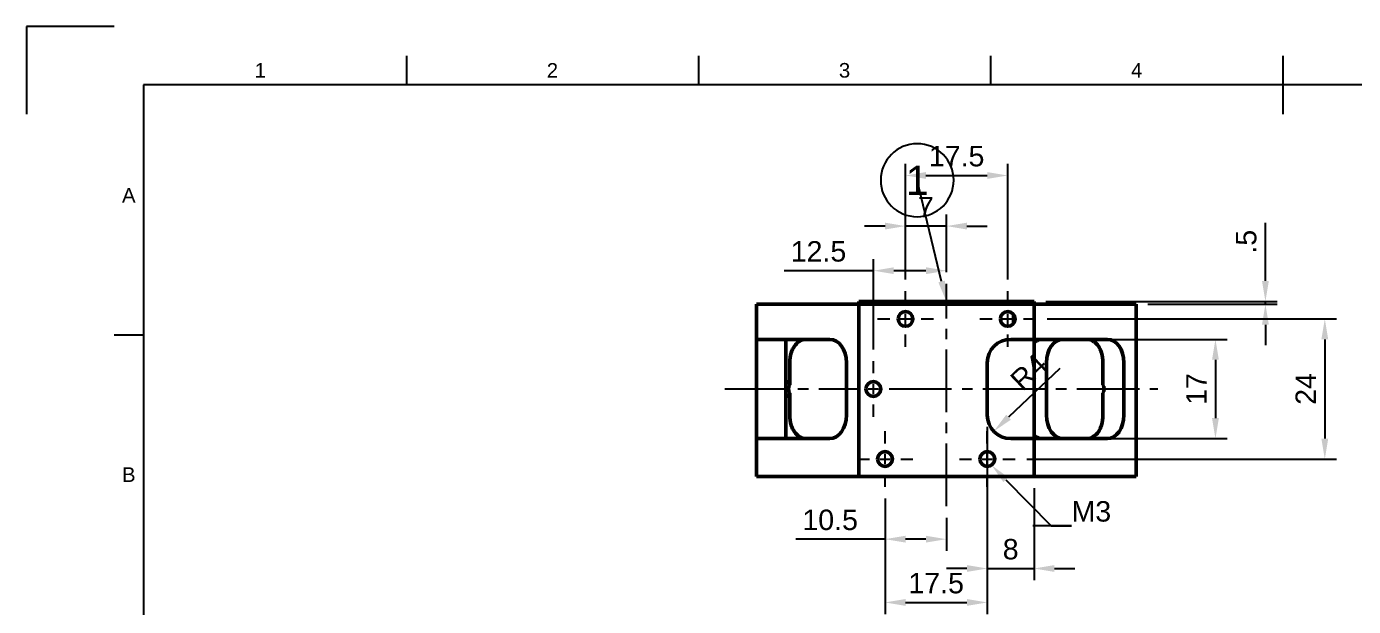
# Model space of a CAD drawing. Header units: millimetres. Extents: x 0 to 420, y 0 to 297.
# Drawn here: x 0 to 227.1, y 197.7 to 297 of the extents above; entities that cross this region are included whole.
import ezdxf
from ezdxf import colors
from ezdxf.entities.mleader import LeaderData, LeaderLine
from ezdxf.enums import TextEntityAlignment as Align
from ezdxf.math import Vec2, Vec3

# ---------------------------------------------------------------- set-up
doc = ezdxf.new("R2010")
doc.units = ezdxf.units.MM
doc.header["$LTSCALE"] = 0.75
doc.linetypes.add('CENTER2', pattern=[28.575, 19.05, -3.175, 3.175, -3.175])
for name, color, linetype, lineweight in [('Balloons', 7, 'Continuous', 25), ('Border', 7, 'Continuous', 25), ('FD_Dimensions', 7, 'Continuous', 25), ('Leaders', 7, 'Continuous', 25), ('Smart Centers', 7, 'CENTER2', 25), ('Visible', 7, 'Continuous', 50)]:
    doc.layers.add(name, color=color, linetype=linetype, lineweight=lineweight)
doc.styles.add('FusionTitle', font='')
doc.styles.get("Standard").update_dxf_attribs({"font": 'arial.ttf'})
doc.styles.get('FusionTitle').set_extended_font_data('Arial Unicode MS')
doc.dimstyles.new('Dim-ISO-25', dxfattribs={"dimtxt": 3.5, "dimasz": 3.5, "dimexe": 2, "dimexo": 2, "dimgap": 1.5, "dimtad": 1, "dimzin": 12, "dimdsep": 46, "dimtxsty": 'Standard', "dimcen": 0, "dimazin": 3, "dimtp": 0.1, "dimtm": 0.1, "dimtfac": 0.714, "dimtmove": 0, "dimatfit": 3, "dimfxl": 1, "dimtzin": 12, "dimarcsym": 0})

# ---------------------------------------------------------------- blocks, each defined once
blk = doc.blocks.new('ISO_A3_SHEET')
at = {"layer": 'Border'}
for p, q in [((15, 297), (0, 297)), ((0, 297), (0, 282)), ((65, 292), (65, 287)), ((115, 292), (115, 287)), ((165, 292), (165, 287)), ((215, 292), (215, 282)), ((410, 287), (20, 287)), ((20, 287), (20, 10)), ((15, 244.16666), (20, 244.16666))]:
    blk.add_line(p, q, dxfattribs=at)
at = {"layer": 'Border', "style": 'FusionTitle'}
for s, p in [('1', (40, 289.5)), ('2', (90, 289.5)), ('3', (140, 289.5)), ('4', (190, 289.5)), ('A', (17.5, 268.08333)), ('B', (17.5, 220.25))]:
    blk.add_text(s, height=2.5, dxfattribs=at).set_placement(p, align=Align.MIDDLE)
blk = doc.blocks.new('*D51')
at = {"layer": 'Defpoints', "color": 0, "transparency": 16777216}
for p in [(172.429919, 249.920215), (212.027899, 249.920215), (189.929919, 249.420215)]:
    blk.add_point(p, dxfattribs=at)
at = {"layer": 'FD_Dimensions', "lineweight": -2, "transparency": 16777216}
for p, q in [((212.027899, 253.420215), (212.027899, 263.358141)), ((174.429919, 249.920215), (214.027899, 249.920215)), ((212.027899, 249.420215), (212.027899, 249.920215)), ((191.929919, 249.420215), (214.027899, 249.420215)), ((212.027899, 245.920215), (212.027899, 242.420215))]:
    blk.add_line(p, q, dxfattribs=at)
at = {"layer": 'FD_Dimensions', "transparency": 16777216}
for points in [[(211.444565, 253.420215), (212.611232, 253.420215), (212.027899, 249.920215)], [(211.444565, 245.920215), (212.611232, 245.920215), (212.027899, 249.420215)]]:
    blk.add_solid(points, dxfattribs=at)
at = {"layer": 'FD_Dimensions', "color": 0, "transparency": 16777216, "insert": (208.748056, 260.139178), "char_height": 3.5, "attachment_point": 5, "rotation": 90}
blk.add_mtext('.5', dxfattribs=at)
blk = doc.blocks.new('*U20')
at = {"layer": 'Smart Centers', "color": 0, "ltscale": 0.75, "transparency": 16777216}
for p, q in [((0, 2.678906), (0, 4.7645)), ((-25.411993, 0), (-2.678906, 0)), ((2.678906, 0), (48.660099, 0)), ((0, -4.7645), (0, -2.678906))]:
    blk.add_line(p, q, dxfattribs=at)
at = {"layer": 'Smart Centers', "color": 0, "linetype": 'Continuous', "ltscale": 0.75, "transparency": 16777216}
for p, q in [((-0.892969, 0), (0.892969, 0)), ((0, -0.892969), (0, 0.892969))]:
    blk.add_line(p, q, dxfattribs=at)
blk = doc.blocks.new('*U21')
at = {"layer": 'Smart Centers', "color": 0, "ltscale": 0.75, "transparency": 16777216}
for p, q in [((0, 2.678906), (0, 4.7645)), ((-4.7645, 0), (-2.678906, 0)), ((2.678906, 0), (4.7645, 0)), ((0, -4.7645), (0, -2.678906))]:
    blk.add_line(p, q, dxfattribs=at)
at = {"layer": 'Smart Centers', "color": 0, "linetype": 'Continuous', "ltscale": 0.75, "transparency": 16777216}
for p, q in [((-0.892969, 0), (0.892969, 0)), ((0, -0.892969), (0, 0.892969))]:
    blk.add_line(p, q, dxfattribs=at)
blk = doc.blocks.new('*U22')
at = {"layer": 'Smart Centers', "color": 0, "ltscale": 0.75, "transparency": 16777216}
for p, q in [((0, 2.678906), (0, 4.7645)), ((-4.7645, 0), (-2.678906, 0)), ((2.678906, 0), (4.7645, 0)), ((0, -4.7645), (0, -2.678906))]:
    blk.add_line(p, q, dxfattribs=at)
at = {"layer": 'Smart Centers', "color": 0, "linetype": 'Continuous', "ltscale": 0.75, "transparency": 16777216}
for p, q in [((-0.892969, 0), (0.892969, 0)), ((0, -0.892969), (0, 0.892969))]:
    blk.add_line(p, q, dxfattribs=at)
blk = doc.blocks.new('*U23')
at = {"layer": 'Smart Centers', "color": 0, "ltscale": 0.75, "transparency": 16777216}
for p, q in [((0, 2.678906), (0, 4.7645)), ((-4.7645, 0), (-2.678906, 0)), ((2.678906, 0), (4.7645, 0)), ((0, -4.7645), (0, -2.678906))]:
    blk.add_line(p, q, dxfattribs=at)
at = {"layer": 'Smart Centers', "color": 0, "linetype": 'Continuous', "ltscale": 0.75, "transparency": 16777216}
for p, q in [((-0.892969, 0), (0.892969, 0)), ((0, -0.892969), (0, 0.892969))]:
    blk.add_line(p, q, dxfattribs=at)
blk = doc.blocks.new('*U24')
at = {"layer": 'Smart Centers', "color": 0, "ltscale": 0.75, "transparency": 16777216}
for p, q in [((0, 2.678906), (0, 4.7645)), ((-4.7645, 0), (-2.678906, 0)), ((2.678906, 0), (4.7645, 0)), ((0, -4.7645), (0, -2.678906))]:
    blk.add_line(p, q, dxfattribs=at)
at = {"layer": 'Smart Centers', "color": 0, "linetype": 'Continuous', "ltscale": 0.75, "transparency": 16777216}
for p, q in [((-0.892969, 0), (0.892969, 0)), ((0, -0.892969), (0, 0.892969))]:
    blk.add_line(p, q, dxfattribs=at)
blk = doc.blocks.new('*U25')
at = {"layer": 'Smart Centers', "color": 0, "ltscale": 0.75, "transparency": 16777216}
blk.add_line((0, -25.680937), (0, 12.375), dxfattribs=at)
blk = doc.blocks.new('*D52')
at = {"layer": 'Defpoints', "color": 0, "transparency": 16777216}
for p in [(146.929919, 218.155715), (164.429919, 218.155715), (164.429919, 198.356725)]:
    blk.add_point(p, dxfattribs=at)
at = {"layer": 'FD_Dimensions', "lineweight": -2, "transparency": 16777216}
for p, q in [((146.929919, 216.155715), (146.929919, 196.356725)), ((164.429919, 216.155715), (164.429919, 196.356725)), ((150.429919, 198.356725), (160.929919, 198.356725))]:
    blk.add_line(p, q, dxfattribs=at)
at = {"layer": 'FD_Dimensions', "transparency": 16777216}
for points in [[(150.429919, 198.940058), (150.429919, 197.773391), (146.929919, 198.356725)], [(160.929919, 198.940058), (160.929919, 197.773391), (164.429919, 198.356725)]]:
    blk.add_solid(points, dxfattribs=at)
at = {"layer": 'FD_Dimensions', "color": 0, "transparency": 16777216, "insert": (155.679919, 201.64373), "char_height": 3.5, "attachment_point": 5}
blk.add_mtext('17.5', dxfattribs=at)
blk = doc.blocks.new('*D53')
at = {"layer": 'Defpoints', "color": 0, "transparency": 16777216}
for p in [(146.929919, 218.155715), (157.429919, 214.864278), (146.929919, 209.192749)]:
    blk.add_point(p, dxfattribs=at)
at = {"layer": 'FD_Dimensions', "lineweight": -2, "transparency": 16777216}
for p, q in [((146.929919, 216.155715), (146.929919, 207.192749)), ((157.429919, 212.864278), (157.429919, 207.192749)), ((146.929919, 209.192749), (131.64172, 209.192749)), ((153.929919, 209.192749), (150.429919, 209.192749))]:
    blk.add_line(p, q, dxfattribs=at)
at = {"layer": 'FD_Dimensions', "transparency": 16777216}
for points in [[(150.429919, 209.776082), (150.429919, 208.609415), (146.929919, 209.192749)], [(153.929919, 209.776082), (153.929919, 208.609415), (157.429919, 209.192749)]]:
    blk.add_solid(points, dxfattribs=at)
at = {"layer": 'FD_Dimensions', "color": 0, "transparency": 16777216, "insert": (137.535819, 212.479754), "char_height": 3.5, "attachment_point": 5}
blk.add_mtext('10.5', dxfattribs=at)
blk = doc.blocks.new('*D54')
at = {"layer": 'Defpoints', "color": 0, "transparency": 16777216}
for p in [(167.929919, 271.483704), (150.429919, 251.684715), (167.929919, 251.684715)]:
    blk.add_point(p, dxfattribs=at)
at = {"layer": 'FD_Dimensions', "lineweight": -2, "transparency": 16777216}
for p, q in [((150.429919, 253.684715), (150.429919, 273.483704)), ((167.929919, 253.684715), (167.929919, 273.483704)), ((153.929919, 271.483704), (164.429919, 271.483704))]:
    blk.add_line(p, q, dxfattribs=at)
at = {"layer": 'FD_Dimensions', "transparency": 16777216}
for points in [[(153.929919, 272.067038), (153.929919, 270.900371), (150.429919, 271.483704)], [(164.429919, 272.067038), (164.429919, 270.900371), (167.929919, 271.483704)]]:
    blk.add_solid(points, dxfattribs=at)
at = {"layer": 'FD_Dimensions', "color": 0, "transparency": 16777216, "insert": (159.179919, 274.77071), "char_height": 3.5, "attachment_point": 5}
blk.add_mtext('17.5', dxfattribs=at)
blk = doc.blocks.new('*D55')
at = {"layer": 'Defpoints', "color": 0, "transparency": 16777216}
for p in [(150.429919, 262.81971), (157.429919, 252.920215), (150.429919, 251.684715)]:
    blk.add_point(p, dxfattribs=at)
at = {"layer": 'FD_Dimensions', "lineweight": -2, "transparency": 16777216}
for p, q in [((150.429919, 253.684715), (150.429919, 264.81971)), ((157.429919, 254.920215), (157.429919, 264.81971)), ((146.929919, 262.81971), (143.429919, 262.81971)), ((157.429919, 262.81971), (150.429919, 262.81971)), ((160.929919, 262.81971), (164.429919, 262.81971))]:
    blk.add_line(p, q, dxfattribs=at)
at = {"layer": 'FD_Dimensions', "transparency": 16777216}
for points in [[(146.929919, 263.403043), (146.929919, 262.236376), (150.429919, 262.81971)], [(160.929919, 263.403043), (160.929919, 262.236376), (157.429919, 262.81971)]]:
    blk.add_solid(points, dxfattribs=at)
at = {"layer": 'FD_Dimensions', "color": 0, "transparency": 16777216, "insert": (153.929919, 266.06971), "char_height": 3.5, "attachment_point": 5}
blk.add_mtext('7', dxfattribs=at)
blk = doc.blocks.new('*D56')
at = {"layer": 'Defpoints', "color": 0, "transparency": 16777216}
for p in [(172.694419, 246.920215), (169.194419, 222.920215), (222.191894, 222.920215)]:
    blk.add_point(p, dxfattribs=at)
at = {"layer": 'FD_Dimensions', "color": 0, "lineweight": -2, "transparency": 16777216}
for p, q in [((174.694419, 246.920215), (224.191894, 246.920215)), ((222.191894, 243.420215), (222.191894, 226.420215)), ((171.194419, 222.920215), (224.191894, 222.920215))]:
    blk.add_line(p, q, dxfattribs=at)
at = {"layer": 'FD_Dimensions', "color": 0, "transparency": 16777216}
for points in [[(221.60856, 243.420215), (222.775227, 243.420215), (222.191894, 246.920215)], [(221.60856, 226.420215), (222.775227, 226.420215), (222.191894, 222.920215)]]:
    blk.add_solid(points, dxfattribs=at)
at = {"layer": 'FD_Dimensions', "color": 0, "transparency": 16777216, "insert": (218.934731, 234.920215), "char_height": 3.5, "attachment_point": 5, "rotation": 90}
blk.add_mtext('24', dxfattribs=at)
blk = doc.blocks.new('*D57')
at = {"layer": 'Defpoints', "color": 0, "transparency": 16777216}
for p in [(157.429919, 255.178118), (157.429919, 252.920215), (144.929919, 239.684715)]:
    blk.add_point(p, dxfattribs=at)
at = {"layer": 'FD_Dimensions', "color": 0, "lineweight": -2, "transparency": 16777216}
for p, q in [((144.929919, 241.684715), (144.929919, 257.178118)), ((157.429919, 254.920215), (157.429919, 257.178118)), ((144.929919, 255.178118), (129.64172, 255.178118)), ((153.929919, 255.178118), (148.429919, 255.178118))]:
    blk.add_line(p, q, dxfattribs=at)
at = {"layer": 'FD_Dimensions', "color": 0, "transparency": 16777216}
for points in [[(148.429919, 255.761452), (148.429919, 254.594785), (144.929919, 255.178118)], [(153.929919, 255.761452), (153.929919, 254.594785), (157.429919, 255.178118)]]:
    blk.add_solid(points, dxfattribs=at)
at = {"layer": 'FD_Dimensions', "color": 0, "transparency": 16777216, "insert": (135.535819, 258.465124), "char_height": 3.5, "attachment_point": 5}
blk.add_mtext('12.5', dxfattribs=at)
blk = doc.blocks.new('*D58')
at = {"layer": 'Defpoints', "color": 0, "transparency": 16777216}
for p in [(172.429919, 243.420215), (172.429919, 226.420215), (203.475107, 226.420215)]:
    blk.add_point(p, dxfattribs=at)
at = {"layer": 'FD_Dimensions', "lineweight": -2, "transparency": 16777216}
for p, q in [((174.429919, 243.420215), (205.475107, 243.420215)), ((203.475107, 239.920215), (203.475107, 229.920215)), ((174.429919, 226.420215), (205.475107, 226.420215))]:
    blk.add_line(p, q, dxfattribs=at)
at = {"layer": 'FD_Dimensions', "transparency": 16777216}
for points in [[(202.891774, 239.920215), (204.05844, 239.920215), (203.475107, 243.420215)], [(202.891774, 229.920215), (204.05844, 229.920215), (203.475107, 226.420215)]]:
    blk.add_solid(points, dxfattribs=at)
at = {"layer": 'FD_Dimensions', "color": 0, "transparency": 16777216, "insert": (200.217945, 234.920215), "char_height": 3.5, "attachment_point": 5, "rotation": 90}
blk.add_mtext('17', dxfattribs=at)
blk = doc.blocks.new('*D59')
at = {"layer": 'Defpoints', "color": 0, "transparency": 16777216}
for p in [(168.429919, 230.420215), (165.5286, 227.666608)]:
    blk.add_point(p, dxfattribs=at)
at = {"layer": 'FD_Dimensions', "lineweight": -2, "transparency": 16777216}
blk.add_line((176.866949, 238.427696), (168.067254, 230.076014), dxfattribs=at)
at = {"layer": 'FD_Dimensions', "transparency": 16777216}
blk.add_solid([(167.665687, 230.499123), (168.468822, 229.652905), (165.5286, 227.666608)], dxfattribs=at)
at = {"layer": 'FD_Dimensions', "color": 0, "transparency": 16777216, "insert": (171.499989, 237.814701), "char_height": 3.5, "attachment_point": 5, "rotation": 43.50372098}
blk.add_mtext('R4', dxfattribs=at)
blk = doc.blocks.new('*D60')
at = {"layer": 'Defpoints', "color": 0, "transparency": 16777216}
for p in [(164.429919, 230.420215), (172.429919, 219.920215), (172.429919, 204.169464)]:
    blk.add_point(p, dxfattribs=at)
at = {"layer": 'FD_Dimensions', "lineweight": -2, "transparency": 16777216}
for p, q in [((164.429919, 228.420215), (164.429919, 202.169464)), ((172.429919, 217.920215), (172.429919, 202.169464)), ((160.929919, 204.169464), (157.429919, 204.169464)), ((164.429919, 204.169464), (172.429919, 204.169464)), ((175.929919, 204.169464), (179.429919, 204.169464))]:
    blk.add_line(p, q, dxfattribs=at)
at = {"layer": 'FD_Dimensions', "transparency": 16777216}
for points in [[(160.929919, 204.752797), (160.929919, 203.586131), (164.429919, 204.169464)], [(175.929919, 204.752797), (175.929919, 203.586131), (172.429919, 204.169464)]]:
    blk.add_solid(points, dxfattribs=at)
at = {"layer": 'FD_Dimensions', "color": 0, "transparency": 16777216, "insert": (168.429919, 207.456469), "char_height": 3.5, "attachment_point": 5}
blk.add_mtext('8', dxfattribs=at)
blk = doc.blocks.new('*B39')
at = {"transparency": 16777216}
for start, end in [(90, 270), (270, 90)]:
    blk.add_arc((0, 0), 6.25, start, end, dxfattribs=at)
at = {"transparency": 16777216, "insert": (0, 0), "char_height": 5, "attachment_point": 5}
blk.add_mtext('1', dxfattribs=at)

msp = doc.modelspace()

# ---------------------------------------------------------------- linework, layer by layer
at = {"layer": 'Visible'}
for p, q in [((154.93, 249.92), (142.43, 249.92)), ((142.43, 249.92), (142.43, 249.42)), ((154.93, 249.42), (154.93, 249.92)), ((154.93, 249.92), (159.93, 249.92)), ((159.93, 249.92), (159.93, 249.42)), ((172.43, 249.92), (159.93, 249.92)), ((172.43, 249.92), (172.43, 249.42)), ((124.93, 243.42), (124.93, 249.42)), ((142.43, 249.42), (124.93, 249.42)), ((172.43, 249.42), (142.43, 249.42)), ((142.43, 219.92), (142.43, 249.42)), ((168.894, 246.102), (168.894, 247.738)), ((172.43, 243.42), (172.43, 249.42)), ((189.93, 249.42), (172.43, 249.42)), ((189.93, 219.92), (189.93, 249.42)), ((124.93, 243.42), (124.93, 239.42)), ((124.93, 243.42), (137.48, 243.42)), ((129.93, 239.42), (129.93, 243.42)), ((168.43, 243.42), (172.43, 243.42)), ((172.43, 243.42), (184.98, 243.42)), ((172.43, 226.42), (172.43, 243.42)), ((124.93, 239.42), (124.93, 230.42)), ((129.93, 230.42), (129.93, 239.42)), ((130.634, 235.642), (130.634, 239.42)), ((140.309, 239.42), (140.309, 230.42)), ((164.43, 230.42), (164.43, 239.42)), ((174.551, 239.42), (174.551, 230.42)), ((184.226, 235.642), (184.226, 239.42)), ((187.809, 239.42), (187.809, 230.42)), ((130.634, 230.42), (130.634, 234.199)), ((184.226, 230.42), (184.226, 234.199)), ((124.93, 230.42), (124.93, 226.42)), ((129.93, 226.42), (129.93, 230.42)), ((137.48, 226.42), (124.93, 226.42)), ((124.93, 219.92), (124.93, 226.42)), ((172.43, 226.42), (168.43, 226.42)), ((184.98, 226.42), (172.43, 226.42)), ((172.43, 219.92), (172.43, 226.42)), ((142.43, 219.92), (124.93, 219.92)), ((172.43, 219.92), (142.43, 219.92)), ((189.93, 219.92), (172.43, 219.92))]:
    msp.add_line(p, q, dxfattribs=at)
at = {"layer": 'Visible', "extrusion": (0, 0, -1)}
for centre in [(-150.43, 246.92), (-167.93, 246.92), (-144.93, 234.92), (-146.93, 222.92), (-164.43, 222.92)]:
    msp.add_circle(centre, 1.264, dxfattribs=at)
at = {"layer": 'Visible'}
for centre, radius, start, end in [((133.497, 240.959), 2.462, 89.24634, 110.89361), ((168.43, 239.42), 4, 90, 180), ((181.363, 240.959), 2.462, 69.10639, 90.75366), ((131.673, 234.92), 1.265, 145.21704, 214.78296), ((168.43, 230.42), 4, 180, 270), ((133.497, 228.882), 2.462, 249.10639, 270.75366), ((181.363, 228.882), 2.462, 269.24634, 290.89361)]:
    msp.add_arc(centre, radius, start, end, dxfattribs=at)
at = {"layer": 'Visible', "extrusion": (0, 0, -1)}
msp.add_arc((-183.187, 234.92), 1.265, 145.21704, 214.78296, dxfattribs=at)
at = {"layer": 'Visible'}
for centre, start_param, end_param in [((133.415, 239.42), 0.2852609, 0.9579593), ((137.48, 239.42), 4.712389, 6.2831853), ((173.844, 239.42), 0.2852609, 0.5235988), ((184.98, 239.42), 4.712389, 6.2831853), ((137.48, 230.42), 3.1415927, 4.712389), ((184.98, 230.42), 3.1415927, 4.712389), ((133.415, 230.42), 2.1836333, 2.8563317), ((173.844, 230.42), 2.6179939, 2.8563317)]:
    msp.add_ellipse(centre, major_axis=(0, 4), ratio=0.7071068, start_param=start_param, end_param=end_param, dxfattribs=at)
at = {"layer": 'Visible', "extrusion": (0, 0, -1)}
for centre, start_param, end_param in [((177.38, 239.42), 4.712389, 6.2831853), ((181.445, 239.42), 0.2852609, 0.9579593), ((177.38, 230.42), 3.1415927, 4.712389), ((181.445, 230.42), 2.1836333, 2.8563317)]:
    msp.add_ellipse(centre, major_axis=(0, 4), ratio=0.7071068, start_param=start_param, end_param=end_param, dxfattribs=at)
at = {"layer": 'Visible'}
for points, knots in [([(173.73, 243.42), (173.671, 243.42), (173.607, 243.415), (173.391, 243.381), (173.223, 243.33), (173.048, 243.259)], [0.50862602, 0.50862602, 0.50862602, 0.50862602, 0.54346075, 0.54346075, 0.61817804, 0.61817804, 0.61817804, 0.61817804]), ([(131.101, 241.721), (131.008, 241.533), (130.93, 241.332), (130.703, 240.585), (130.634, 239.987), (130.634, 239.42)], [0.66396786, 0.66396786, 0.66396786, 0.66396786, 0.7304256, 0.7304256, 0.90058591, 0.90058591, 0.90058591, 0.90058591]), ([(183.758, 241.721), (183.852, 241.533), (183.93, 241.332), (184.157, 240.585), (184.226, 239.987), (184.226, 239.42)], [0.66396786, 0.66396786, 0.66396786, 0.66396786, 0.7304256, 0.7304256, 0.90058591, 0.90058591, 0.90058591, 0.90058591]), ([(129.93, 235.222), (129.93, 235.284), (129.93, 235.345), (129.931, 235.56), (129.934, 235.702), (129.953, 235.929), (129.971, 236.027), (130.031, 236.155), (130.073, 236.185), (130.177, 236.185), (130.247, 236.149), (130.399, 236.013), (130.48, 235.912), (130.579, 235.749), (130.607, 235.697), (130.634, 235.642)], [0.42508414, 0.42508414, 0.42508414, 0.42508414, 0.44321508, 0.44321508, 0.49089186, 0.49089186, 0.53947882, 0.53947882, 0.58806578, 0.58806578, 0.64110711, 0.64110711, 0.69414844, 0.69414844, 0.7151009, 0.7151009, 0.7151009, 0.7151009]), ([(130.634, 234.199), (130.607, 234.143), (130.579, 234.092), (130.48, 233.928), (130.399, 233.827), (130.247, 233.691), (130.177, 233.656), (130.073, 233.656), (130.031, 233.686), (129.971, 233.814), (129.953, 233.912), (129.934, 234.138), (129.931, 234.28), (129.93, 234.495), (129.93, 234.556), (129.93, 234.618)], [0.86705227, 0.86705227, 0.86705227, 0.86705227, 0.88800473, 0.88800473, 0.94104606, 0.94104606, 0.99408739, 0.99408739, 1.04267435, 1.04267435, 1.09126131, 1.09126131, 1.1389381, 1.1389381, 1.15706903, 1.15706903, 1.15706903, 1.15706903]), ([(130.634, 230.42), (130.634, 229.853), (130.703, 229.256), (130.93, 228.509), (131.008, 228.308), (131.101, 228.119)], [0.90058591, 0.90058591, 0.90058591, 0.90058591, 1.07074622, 1.07074622, 1.13720396, 1.13720396, 1.13720396, 1.13720396]), ([(184.226, 230.42), (184.226, 229.853), (184.157, 229.256), (183.93, 228.509), (183.852, 228.308), (183.758, 228.119)], [0.90058591, 0.90058591, 0.90058591, 0.90058591, 1.07074622, 1.07074622, 1.13720396, 1.13720396, 1.13720396, 1.13720396]), ([(173.048, 226.582), (173.223, 226.51), (173.391, 226.46), (173.607, 226.425), (173.671, 226.421), (173.73, 226.42)], [1.63422164, 1.63422164, 1.63422164, 1.63422164, 1.70893893, 1.70893893, 1.74377366, 1.74377366, 1.74377366, 1.74377366])]:
    msp.add_open_spline(points, degree=3, knots=knots, dxfattribs=at)

# ---------------------------------------------------------------- block references
at = {"layer": 'Border'}
msp.add_blockref('ISO_A3_SHEET', (0, 0), dxfattribs=at)
at = {"layer": 'Smart Centers', "ltscale": 0.75}
for name, p in [('*U25', (157.43, 240.545)), ('*U21', (150.43, 246.92)), ('*U22', (167.93, 246.92)), ('*U20', (144.93, 234.92)), ('*U24', (146.93, 222.92)), ('*U23', (164.43, 222.92))]:
    msp.add_blockref(name, p, dxfattribs=at)

# ---------------------------------------------------------------- dimensions: what is measured, and where the dimension line sits
at = {"layer": 'FD_Dimensions'}
for p1, p2, distance, picture, middle in [((150.43, 251.685), (167.93, 251.685), 19.799, '*D54', (159.18, 274.771)), ((146.93, 218.156), (164.43, 218.156), -19.799, '*D52', (155.68, 201.644))]:
    dim = msp.add_aligned_dim(p1=p1, p2=p2, distance=distance, dimstyle='Dim-ISO-25', override={"dimlfac": 1, "dimclrd": 256, "dimclre": 256}, dxfattribs=at)
    dim.commit()
    dim.dimension.update_dxf_attribs({"geometry": picture, "text_midpoint": middle})
for base, p1, p2, picture, middle in [((150.43, 262.82), (157.43, 252.92), (150.43, 251.685), '*D55', (153.93, 266.07)), ((146.93, 209.193), (157.43, 214.864), (146.93, 218.156), '*D53', (137.536, 212.48))]:
    dim = msp.add_linear_dim(base=base, p1=p1, p2=p2, dimstyle='Dim-ISO-25', override={"dimlfac": 1, "dimclrd": 256, "dimclre": 256}, dxfattribs=at)
    dim.commit()
    dim.dimension.update_dxf_attribs({"geometry": picture, "text_midpoint": middle})
for base, p1, p2, angle, override, picture, middle in [((212.028, 249.92), (189.93, 249.42), (172.43, 249.92), 270, {"dimlfac": 1, "dimclrd": 256, "dimclre": 256}, '*D51', (208.748, 260.139)), ((222.192, 222.92), (172.694, 246.92), (169.194, 222.92), 90, {"dimlfac": 1}, '*D56', (218.935, 234.92)), ((203.475, 226.42), (172.43, 243.42), (172.43, 226.42), 90, {"dimlfac": 1, "dimclrd": 256, "dimclre": 256}, '*D58', (200.218, 234.92)), ((172.43, 204.169), (164.43, 230.42), (172.43, 219.92), 180, {"dimlfac": 1, "dimclrd": 256, "dimclre": 256}, '*D60', (168.43, 207.456))]:
    dim = msp.add_linear_dim(base=base, p1=p1, p2=p2, angle=angle, dimstyle='Dim-ISO-25', override=override, dxfattribs=at)
    dim.commit()
    dim.dimension.update_dxf_attribs({"geometry": picture, "text_midpoint": middle})
dim = msp.add_linear_dim(base=(157.43, 255.178), p1=(144.93, 239.685), p2=(157.43, 252.92), angle=180, dimstyle='Dim-ISO-25', override={"dimlfac": 1}, dxfattribs=at)
dim.commit()
dim.dimension.update_dxf_attribs({"geometry": '*D57', "text_midpoint": (135.536, 255.178), "dimtype": 160})
dim = msp.add_radius_dim(center=(168.43, 230.42), mpoint=(165.529, 227.667), dimstyle='Dim-ISO-25', override={"dimlfac": 1, "dimse1": 1, "dimclrd": 256, "dimclre": 256}, dxfattribs=at)
dim.commit()
dim.dimension.update_dxf_attribs({"geometry": '*D59', "text_midpoint": (173.737, 235.457), "dimtype": 164})

# ---------------------------------------------------------------- leaders
at = {"layer": 'Balloons'}
ml = msp.add_multileader_block('Standard', dxfattribs=at)
ml.set_content('*B39', color=256)
ml.set_leader_properties()
ml.build(insert=Vec2(0, 0))
ml.multileader.update_dxf_attribs({"has_dogleg": 0, "arrow_head_size": 3.5, "block_connection_type": 1})
ctx = ml.context
ctx.base_point, ctx.char_height, ctx.arrow_head_size = Vec3(152.43, 270.67), 3.5, 3.5
ctx.attachment_type = 1
notes = []
notes.append((ctx, [(0, (1, 1, 0), (144.43, 270.67), (1, 0), 8, [(0, [(157.43, 249.92)], 0, [])])]))
ctx.block.insert = Vec3(152.43, 270.67)
at = {"layer": 'Leaders'}
ml = msp.add_multileader_mtext('Standard', dxfattribs=at)
ml.set_content('M3', color=256)
ml.set_leader_properties()
ml.build(insert=Vec2(0, 0))
ml.multileader.update_dxf_attribs({"text_left_attachment_type": 5, "text_right_attachment_type": 5, "dogleg_length": 3.5, "arrow_head_size": 3.5})
ctx = ml.context
ctx.base_point, ctx.char_height, ctx.arrow_head_size, ctx.landing_gap_size, ctx.plane_origin = Vec3(178.84, 211.492), 3.5, 3.5, 0, Vec3(165.142, 221.875)
ctx.left_attachment, ctx.right_attachment = 5, 5
notes.append((ctx, [(0, (1, 1, 0), (175.34, 211.492), (1, 0), 3.5, [(0, [(165.142, 221.875)], 0, [])])]))
ctx.mtext.insert, ctx.mtext.flow_direction = Vec3(178.84, 215.706), 5
for ctx, leaders in notes:
    for number, flags, end, landing, length, lines in leaders:
        leader = LeaderData()
        leader.index, (leader.has_last_leader_line, leader.has_dogleg_vector, leader.attachment_direction) = number, flags
        leader.last_leader_point, leader.dogleg_vector, leader.dogleg_length = Vec3(end), Vec3(landing), length
        for number, points, colour, breaks in lines:
            line = LeaderLine()
            line.index, line.vertices, line.color, line.breaks = number, Vec3.list(points), colors.encode_raw_color(colour), breaks
            leader.lines.append(line)
        ctx.leaders.append(leader)

doc.saveas('drawing.dxf')
